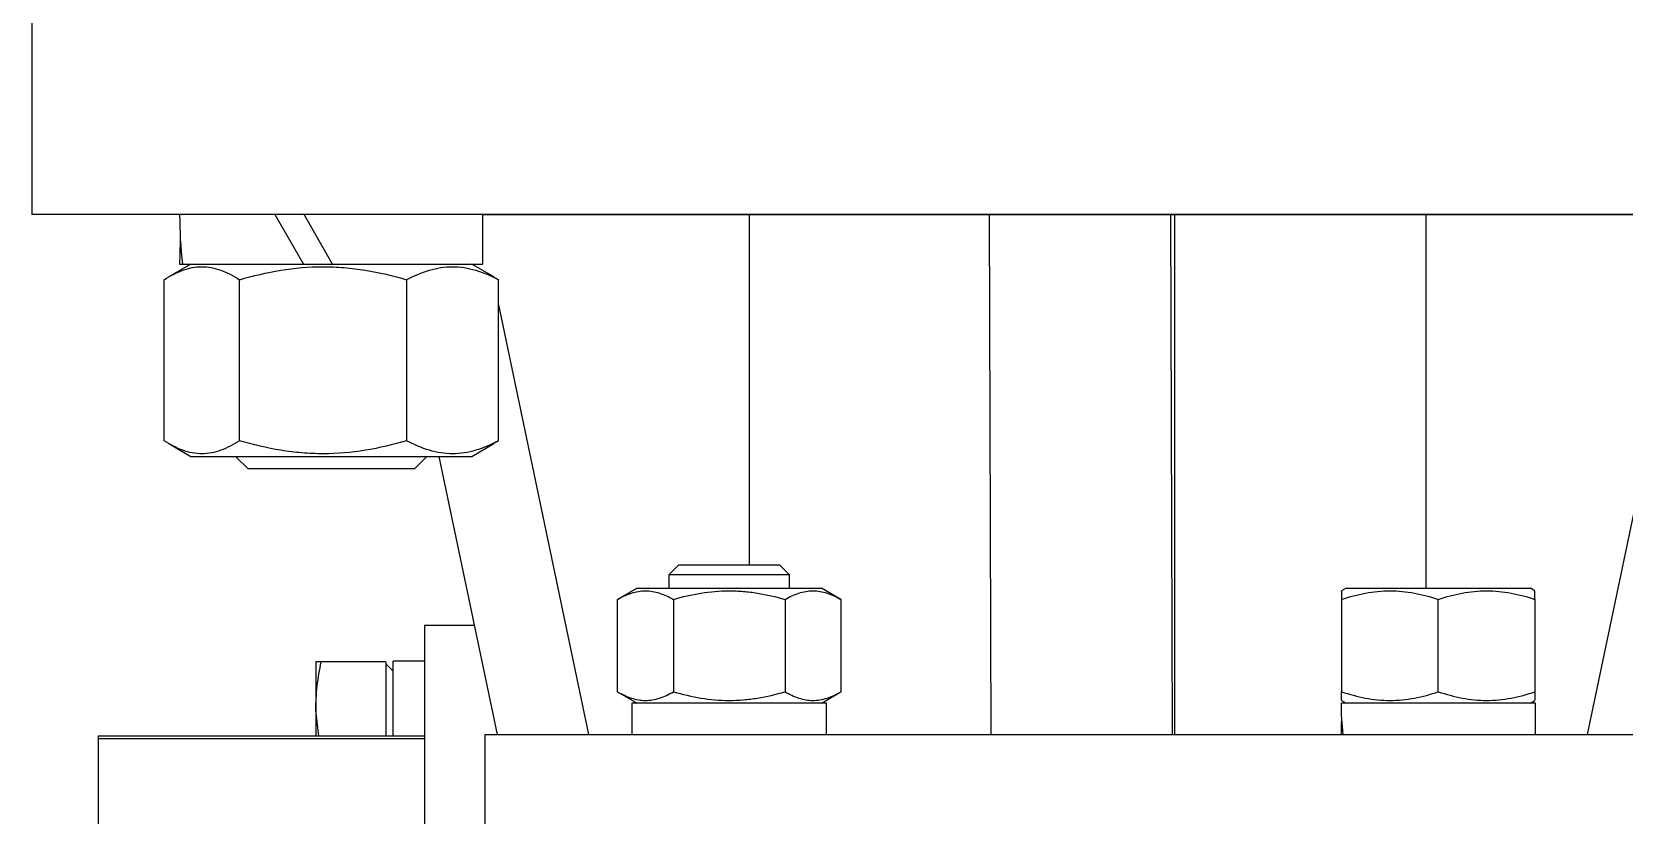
# Model space of a CAD drawing. Header units: millimetres. Extents: x 2451 to 4400, y 944 to 2322.
# Drawn here: x 2985.8 to 3117.5, y 1851.8 to 1916.5 of the extents above; entities that cross this region are included whole.
import ezdxf

# ---------------------------------------------------------------- set-up
doc = ezdxf.new("R2010")
doc.units = ezdxf.units.MM

msp = doc.modelspace()

# ---------------------------------------------------------------- linework, layer by layer
at = {"color": 7, "linetype": 'Continuous', "lineweight": 25}
for p, q in [((2985.751, 1918.437), (2985.751, 1901.437)), ((3160.751, 1901.437), (2985.751, 1901.437)), ((3023.082, 1901.437), (2997.982, 1901.437)), ((3005.852, 1901.437), (3008.22, 1897.337)), ((3010.644, 1897.337), (3008.277, 1901.437)), ((3023.082, 1897.337), (3023.082, 1901.437)), ((3045.126, 1901.437), (3045.126, 1872.437)), ((3064.981, 1901.437), (3065.119, 1858.437)), ((3079.979, 1901.437), (3080.117, 1858.437)), ((3080.321, 1901.437), (3080.321, 1858.437)), ((3101.146, 1870.537), (3101.146, 1901.437)), ((2998.907, 1897.337), (2997.075, 1896.28)), ((2997.982, 1897.337), (2998.207, 1897.337)), ((2998.207, 1897.337), (3023.082, 1897.337)), ((3023.989, 1896.28), (3022.157, 1897.337)), ((3024.366, 1896.049), (3023.969, 1896.247)), ((2996.698, 1882.726), (2996.698, 1896.049)), ((3002.932, 1882.726), (3002.932, 1896.049)), ((3016.766, 1896.049), (3016.766, 1882.726)), ((3024.366, 1882.726), (3024.366, 1896.049)), ((3122.136, 1895.073), (3114.469, 1858.437)), ((3024.366, 1893.976), (3031.803, 1858.437)), ((2997.078, 1882.493), (2998.907, 1881.437)), ((3022.157, 1881.437), (3023.985, 1882.493)), ((3023.969, 1882.521), (3024.366, 1882.726)), ((2998.907, 1881.437), (3010.532, 1881.437)), ((3002.614, 1881.437), (3003.614, 1880.437)), ((3003.614, 1880.437), (3010.532, 1880.437)), ((3010.532, 1881.437), (3022.157, 1881.437)), ((3010.532, 1880.437), (3017.449, 1880.437)), ((3017.449, 1880.437), (3018.449, 1881.437)), ((3019.442, 1881.437), (3024.256, 1858.437)), ((3039.272, 1872.437), (3038.46, 1871.625)), ((3038.46, 1871.625), (3038.46, 1870.537)), ((3048.46, 1871.625), (3038.46, 1871.625)), ((3047.648, 1872.437), (3039.272, 1872.437)), ((3048.46, 1871.625), (3047.648, 1872.437)), ((3048.46, 1870.537), (3048.46, 1871.625)), ((3035.835, 1870.537), (3034.222, 1869.606)), ((3035.835, 1870.537), (3051.085, 1870.537)), ((3052.698, 1869.606), (3051.085, 1870.537)), ((3094.518, 1870.537), (3094.143, 1870.321)), ((3094.518, 1870.537), (3102.143, 1870.537)), ((3102.143, 1870.537), (3109.768, 1870.537)), ((3110.143, 1870.321), (3109.768, 1870.537)), ((3034.222, 1861.968), (3034.222, 1869.606)), ((3038.841, 1869.606), (3038.841, 1861.968)), ((3048.079, 1869.606), (3048.079, 1861.968)), ((3052.698, 1869.606), (3052.698, 1861.968)), ((3094.143, 1869.606), (3094.143, 1861.968)), ((3102.143, 1861.968), (3102.143, 1869.606)), ((3110.143, 1869.606), (3110.143, 1861.968)), ((3022.372, 1867.437), (3018.251, 1867.437)), ((3018.251, 1867.437), (3018.251, 1567.437)), ((3009.251, 1864.437), (3009.251, 1860.437)), ((3015.051, 1864.437), (3009.701, 1864.437)), ((3015.051, 1864.437), (3015.051, 1858.297)), ((3015.651, 1863.672), (3015.051, 1864.272)), ((3018.251, 1864.487), (3015.651, 1864.487)), ((3015.651, 1858.297), (3015.651, 1864.487)), ((3034.222, 1861.968), (3035.835, 1861.037)), ((3051.085, 1861.037), (3052.698, 1861.968)), ((3035.41, 1861.037), (3035.41, 1858.437)), ((3051.51, 1861.037), (3035.41, 1861.037)), ((3051.51, 1858.437), (3051.51, 1861.037)), ((3110.193, 1861.037), (3094.093, 1861.037)), ((3094.143, 1861.254), (3094.518, 1861.037)), ((3109.768, 1861.037), (3110.143, 1861.254)), ((3110.193, 1858.437), (3110.193, 1861.037)), ((3009.492, 1858.297), (3009.251, 1860.437)), ((3009.251, 1860.437), (3009.251, 1858.297)), ((3018.251, 1858.297), (2991.251, 1858.297)), ((2991.251, 1858.297), (2991.251, 1858.098)), ((2991.251, 1858.098), (3018.251, 1858.098)), ((2991.251, 1858.098), (2991.251, 1849.445)), ((3023.251, 1858.437), (3023.251, 1845.437)), ((3023.251, 1858.437), (3123.251, 1858.437))]:
    msp.add_line(p, q, dxfattribs=at)
at = {"linetype": 'ByBlock'}
msp.add_line((3023.082, 1901.437), (3123.42, 1901.437), dxfattribs=at)
at = {"color": 7, "linetype": 'Continuous', "lineweight": 25}
for centre, major_axis, start_param, end_param in [((3010.532, 1901.437), (0, -21.737), 4.712389, 4.9021421), ((3010.532, 1897.337), (0, -21.737), 4.6179404, 4.712389), ((3102.143, 1861.037), (0, 13.943), 1.5707963, 1.7583677), ((3102.143, 1858.437), (0, 13.943), 1.477424, 1.5707963)]:
    msp.add_ellipse(centre, major_axis=major_axis, ratio=0.5773503, start_param=start_param, end_param=end_param, dxfattribs=at)
for points, knots in [([(2996.698, 1896.049), (2997.207, 1896.376), (2997.72, 1896.645), (2998.756, 1897.018), (2999.279, 1897.12), (3000.074, 1897.121), (3000.34, 1897.096), (3000.867, 1896.998), (3001.129, 1896.926), (3001.909, 1896.646), (3002.423, 1896.376), (3002.932, 1896.049)], [0, 0, 0, 0, 0.25, 0.25, 0.5, 0.5, 0.625, 0.625, 0.75, 0.75, 1, 1, 1, 1]), ([(3002.932, 1896.049), (3004.062, 1896.376), (3005.199, 1896.645), (3007.499, 1897.018), (3008.66, 1897.12), (3010.424, 1897.121), (3011.015, 1897.096), (3012.184, 1896.998), (3012.764, 1896.926), (3014.495, 1896.646), (3015.636, 1896.376), (3016.766, 1896.049)], [0, 0, 0, 0, 0.25, 0.25, 0.5, 0.5, 0.625, 0.625, 0.75, 0.75, 1, 1, 1, 1]), ([(3016.766, 1896.049), (3017.387, 1896.376), (3018.012, 1896.645), (3019.275, 1897.018), (3019.913, 1897.12), (3020.882, 1897.121), (3021.206, 1897.096), (3021.848, 1896.998), (3022.167, 1896.926), (3023.118, 1896.646), (3023.745, 1896.376), (3024.366, 1896.049)], [0, 0, 0, 0, 0.25, 0.25, 0.5, 0.5, 0.625, 0.625, 0.75, 0.75, 1, 1, 1, 1]), ([(3002.932, 1882.726), (3002.423, 1882.399), (3001.911, 1882.13), (3000.875, 1881.757), (3000.351, 1881.655), (2999.556, 1881.653), (2999.29, 1881.678), (2998.763, 1881.776), (2998.501, 1881.849), (2997.721, 1882.129), (2997.207, 1882.399), (2996.698, 1882.726)], [0, 0, 0, 0, 0.25, 0.25, 0.5, 0.5, 0.625, 0.625, 0.75, 0.75, 1, 1, 1, 1]), ([(3016.766, 1882.726), (3015.637, 1882.399), (3014.499, 1882.13), (3012.2, 1881.757), (3011.039, 1881.655), (3009.275, 1881.653), (3008.684, 1881.678), (3007.515, 1881.776), (3006.935, 1881.849), (3005.204, 1882.129), (3004.063, 1882.399), (3002.932, 1882.726)], [0, 0, 0, 0, 0.25, 0.25, 0.5, 0.5, 0.625, 0.625, 0.75, 0.75, 1, 1, 1, 1]), ([(3024.366, 1882.726), (3023.745, 1882.399), (3023.12, 1882.13), (3021.858, 1881.757), (3021.219, 1881.655), (3020.25, 1881.653), (3019.926, 1881.678), (3019.284, 1881.776), (3018.965, 1881.849), (3018.014, 1882.129), (3017.388, 1882.399), (3016.766, 1882.726)], [0, 0, 0, 0, 0.25, 0.25, 0.5, 0.5, 0.625, 0.625, 0.75, 0.75, 1, 1, 1, 1]), ([(3034.222, 1869.606), (3034.6, 1869.824), (3034.979, 1870.003), (3035.747, 1870.252), (3036.135, 1870.32), (3036.724, 1870.321), (3036.921, 1870.304), (3037.311, 1870.239), (3037.505, 1870.191), (3038.083, 1870.004), (3038.464, 1869.824), (3038.841, 1869.606)], [0, 0, 0, 0, 0.25, 0.25, 0.5, 0.5, 0.625, 0.625, 0.75, 0.75, 1, 1, 1, 1]), ([(3038.841, 1869.606), (3039.595, 1869.824), (3040.355, 1870.003), (3041.89, 1870.252), (3042.666, 1870.32), (3043.844, 1870.321), (3044.238, 1870.304), (3045.019, 1870.239), (3045.407, 1870.191), (3046.562, 1870.004), (3047.324, 1869.824), (3048.079, 1869.606)], [0, 0, 0, 0, 0.25, 0.25, 0.5, 0.5, 0.625, 0.625, 0.75, 0.75, 1, 1, 1, 1]), ([(3048.079, 1869.606), (3048.456, 1869.824), (3048.836, 1870.003), (3049.603, 1870.252), (3049.991, 1870.32), (3050.58, 1870.321), (3050.777, 1870.304), (3051.168, 1870.239), (3051.362, 1870.191), (3051.939, 1870.004), (3052.32, 1869.824), (3052.698, 1869.606)], [0, 0, 0, 0, 0.25, 0.25, 0.5, 0.5, 0.625, 0.625, 0.75, 0.75, 1, 1, 1, 1]), ([(3094.143, 1870.295), (3094.143, 1870.304), (3094.143, 1870.366), (3094.143, 1870.136), (3094.143, 1869.784), (3094.143, 1869.606)], [0, 0, 0, 0, 0.0693977, 0.5304355, 1, 1, 1, 1]), ([(3094.143, 1869.606), (3094.796, 1869.824), (3095.454, 1870.003), (3096.784, 1870.252), (3097.455, 1870.32), (3098.476, 1870.321), (3098.817, 1870.304), (3099.493, 1870.239), (3099.829, 1870.191), (3100.83, 1870.004), (3101.489, 1869.824), (3102.143, 1869.606)], [0, 0, 0, 0, 0.25, 0.25, 0.5, 0.5, 0.625, 0.625, 0.75, 0.75, 1, 1, 1, 1]), ([(3102.143, 1869.606), (3102.796, 1869.824), (3103.454, 1870.003), (3104.784, 1870.252), (3105.455, 1870.32), (3106.476, 1870.321), (3106.817, 1870.304), (3107.493, 1870.239), (3107.829, 1870.191), (3108.83, 1870.004), (3109.489, 1869.824), (3110.143, 1869.606)], [0, 0, 0, 0, 0.25, 0.25, 0.5, 0.5, 0.625, 0.625, 0.75, 0.75, 1, 1, 1, 1]), ([(3110.143, 1869.606), (3110.143, 1869.821), (3110.143, 1870.226), (3110.143, 1870.273), (3110.143, 1870.295)], [0, 0, 0, 0, 0.5289238, 1, 1, 1, 1]), ([(3009.251, 1860.437), (3009.251, 1861.11), (3009.293, 1861.78), (3009.449, 1863.113), (3009.562, 1863.776), (3009.701, 1864.437)], [0, 0, 0, 0, 0.5, 0.5, 1, 1, 1, 1]), ([(3009.701, 1864.437), (3009.562, 1864.437), (3009.449, 1864.437), (3009.293, 1864.437), (3009.251, 1864.437), (3009.251, 1864.437)], [0, 0, 0, 0, 0.5, 0.5, 1, 1, 1, 1]), ([(3034.222, 1861.968), (3034.6, 1861.751), (3034.979, 1861.571), (3035.747, 1861.323), (3036.135, 1861.254), (3036.724, 1861.254), (3036.921, 1861.27), (3037.311, 1861.335), (3037.505, 1861.384), (3038.083, 1861.57), (3038.464, 1861.75), (3038.841, 1861.968)], [0, 0, 0, 0, 0.25, 0.25, 0.5, 0.5, 0.625, 0.625, 0.75, 0.75, 1, 1, 1, 1]), ([(3038.841, 1861.968), (3039.595, 1861.751), (3040.355, 1861.571), (3041.89, 1861.323), (3042.666, 1861.254), (3043.844, 1861.254), (3044.238, 1861.27), (3045.019, 1861.335), (3045.407, 1861.384), (3046.562, 1861.57), (3047.324, 1861.75), (3048.079, 1861.968)], [0, 0, 0, 0, 0.25, 0.25, 0.5, 0.5, 0.625, 0.625, 0.75, 0.75, 1, 1, 1, 1]), ([(3048.079, 1861.968), (3048.456, 1861.751), (3048.836, 1861.571), (3049.603, 1861.323), (3049.991, 1861.254), (3050.58, 1861.254), (3050.777, 1861.27), (3051.168, 1861.335), (3051.362, 1861.384), (3051.939, 1861.57), (3052.32, 1861.75), (3052.698, 1861.968)], [0, 0, 0, 0, 0.25, 0.25, 0.5, 0.5, 0.625, 0.625, 0.75, 0.75, 1, 1, 1, 1]), ([(3094.143, 1861.279), (3094.143, 1861.271), (3094.143, 1861.208), (3094.143, 1861.438), (3094.143, 1861.79), (3094.143, 1861.968)], [0, 0, 0, 0, 0.0693977, 0.5304355, 1, 1, 1, 1]), ([(3094.143, 1861.968), (3094.796, 1861.751), (3095.454, 1861.571), (3096.784, 1861.323), (3097.455, 1861.254), (3098.476, 1861.254), (3098.817, 1861.27), (3099.493, 1861.335), (3099.829, 1861.384), (3100.83, 1861.57), (3101.489, 1861.75), (3102.143, 1861.968)], [0, 0, 0, 0, 0.25, 0.25, 0.5, 0.5, 0.625, 0.625, 0.75, 0.75, 1, 1, 1, 1]), ([(3102.143, 1861.968), (3102.796, 1861.751), (3103.454, 1861.571), (3104.784, 1861.323), (3105.455, 1861.254), (3106.476, 1861.254), (3106.817, 1861.27), (3107.493, 1861.335), (3107.829, 1861.384), (3108.83, 1861.57), (3109.489, 1861.75), (3110.143, 1861.968)], [0, 0, 0, 0, 0.25, 0.25, 0.5, 0.5, 0.625, 0.625, 0.75, 0.75, 1, 1, 1, 1]), ([(3110.143, 1861.968), (3110.143, 1861.754), (3110.143, 1861.348), (3110.143, 1861.301), (3110.143, 1861.279)], [0, 0, 0, 0, 0.5289238, 1, 1, 1, 1])]:
    msp.add_open_spline(points, degree=3, knots=knots, dxfattribs=at)

doc.saveas('drawing.dxf')
